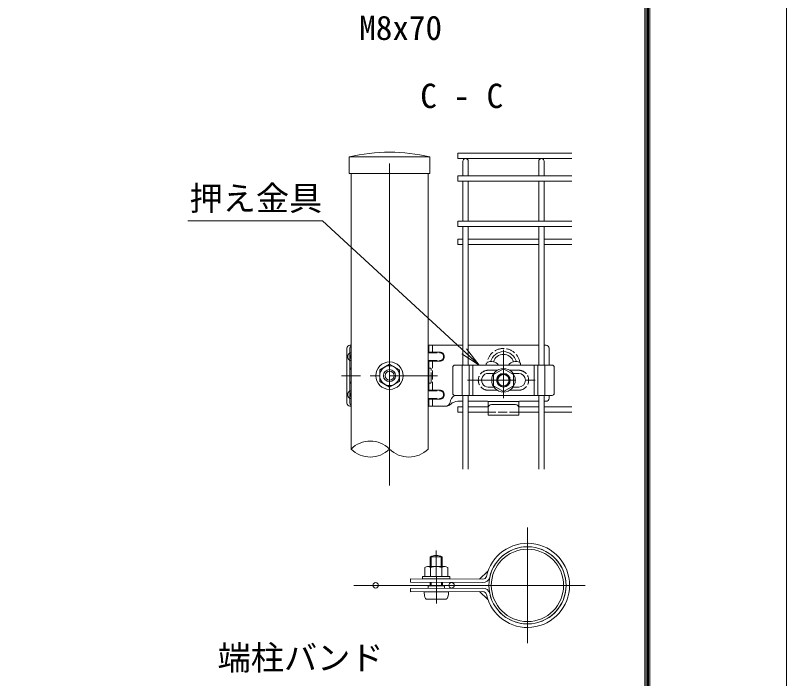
# Model space of a CAD drawing. Units: millimetres, scale not verified. Extents: x -4200 to 4200, y -2970 to 2970.
# Drawn here: x 2677 to 4200, y -684 to 625 of the extents above; entities that cross this region are included whole.
import ezdxf
from ezdxf.enums import TextEntityAlignment as Align

# ---------------------------------------------------------------- set-up
doc = ezdxf.new("R2010")
doc.units = ezdxf.units.MM
doc.header["$LTSCALE"] = 20
doc.linetypes.add('DASHED', pattern=[7.5, 6, -1.5])
doc.linetypes.add('USER1', pattern=[50.8, 31.75, -6.35, 6.35, -6.35])
for name, color, linetype, lineweight in [('0-0_D-TTL-TXT', 7, 'Continuous', 18), ('0-3_D-STR1', 1, 'Continuous', 18), ('0-4_D-BMK', 2, 'USER1', 13), ('0-5_D-STR2', 7, 'Continuous', 9), ('0-6_D-STR-DIM', 7, 'Continuous', 9), ('0-7_0', 7, 'Continuous', 9), ('0-9_D-STR3', 3, 'Continuous', 13), ('0-A_D-STR-TXT', 7, 'Continuous', 9), ('0-D_D-TTL', 7, 'Continuous', 9)]:
    doc.layers.add(name, color=color, linetype=linetype, lineweight=lineweight)
doc.styles.add('ＭＳ ゴシック', font='')
doc.styles.get('ＭＳ ゴシック').set_extended_font_data('MS Gothic')

# ---------------------------------------------------------------- blocks, each defined once
blk = doc.blocks.new('U41')
at = {"layer": '0-4_D-BMK'}
for p, q in [((0, 459.4), (0, -459.4)), ((1500, -295.8), (1500, 426)), ((632, 0), (-632, 0)), ((1027.3, -60), (1972.7, -60))]:
    blk.add_line(p, q, dxfattribs=at)
at = {"layer": '0-9_D-STR3'}
for p, q in [((-561.1, -360), (-561.1, 360)), ((-508, 400), (-522.4, 400)), ((-522.4, -360), (-522.4, 360)), ((964, 400), (508, 400)), ((508, 310), (670.1, 310)), ((517.5, 400), (517.5, 310)), ((1964, 400), (1036, 400)), ((2060, 400), (2036, 400)), ((2100, 360), (2100, 140)), ((-510.5, 260), (-510.5, 240)), ((720, 260), (720, 240)), ((0, 150), (-130, 74.9)), ((0, 150), (130, 74.9)), ((508, 190), (670.1, 190)), ((517.5, -190), (517.5, 190)), ((831, 110), (831, -230)), ((861, 140), (2139, 140)), ((954.5, 140), (954.5, -260)), ((1046, 140), (1046, -260)), ((1095, 140), (1095, -260)), ((1274, 140), (1274, 160)), ((1726, 140), (1726, 160)), ((1905, 140), (1905, -260)), ((1954, 140), (1954, -260)), ((2045.5, 140), (2045.5, -260)), ((2169, 110), (2169, -230)), ((-130, -74.9), (-130, 74.9)), ((130, -74.9), (130, 74.9)), ((517.5, 100), (508, 100)), ((510.1, -80), (510.1, 80)), ((1300, 30), (1373.8, 30)), ((1626.2, 30), (1700, 30)), ((0, -150), (-130, -74.9)), ((0, -150), (130, -74.9)), ((517.5, -100), (508, -100)), ((508, -190), (670.1, -190)), ((1300, -150), (1373.8, -150)), ((1626.2, -150), (1700, -150)), ((-510.5, -260), (-510.5, -240)), ((720, -260), (720, -240)), ((2139, -260), (861, -260)), ((2100, -260), (2100, -297.3)), ((-508, -400), (-522.4, -400)), ((508, -310), (670.1, -310)), ((752.3, -400), (508, -400)), ((517.5, -400), (517.5, -310)), ((964, -337.3), (900, -337.3)), ((1290, -337.3), (1036, -337.3)), ((1700, -340), (1300, -340)), ((1300, -416.4), (1300, -347.3)), ((1660, -380), (1340, -380)), ((1700, -416.4), (1700, -347.3)), ((1710, -337.3), (1964, -337.3)), ((2036, -337.3), (2060, -337.3)), ((1300, -416.4), (1300, -520)), ((1700, -520), (1700, -416.4)), ((1700, -520), (1300, -520))]:
    blk.add_line(p, q, dxfattribs=at)
at = {"layer": '0-9_D-STR3', "linetype": 'DASHED'}
for p, q in [((563.5, 400), (563.5, 300)), ((-549.5, 240), (-549.5, 260)), ((-509.5, 300), (-508, 300)), ((508, 300), (670.1, 300)), ((710, 260), (710, 240)), ((-509.5, 200), (-508, 200)), ((508, 200), (670.1, 200)), ((563.5, -200), (563.5, 200)), ((-521.8, -80), (-521.8, 80)), ((529.5, 100), (517.5, 100)), ((549.5, -80), (549.5, 80)), ((1300, 71.5), (1418, 71.5)), ((1582, 71.5), (1700, 71.5)), ((529.5, -100), (517.5, -100)), ((-509.5, -200), (-508, -200)), ((508, -200), (670.1, -200)), ((1300, -191.5), (1418, -191.5)), ((1582, -191.5), (1700, -191.5)), ((-549.5, -240), (-549.5, -260)), ((-509.5, -300), (-508, -300)), ((508, -300), (670.1, -300)), ((563.5, -400), (563.5, -300)), ((710, -260), (710, -240)), ((1700, -480), (1300, -480))]:
    blk.add_line(p, q, dxfattribs=at)
at = {"layer": '0-9_D-STR3'}
blk.add_lwpolyline([(1630, -135.1), (1500, -210.1), (1370, -135.1), (1370, 15.1), (1500, 90.1), (1630, 15.1)], close=True, dxfattribs=at)
for centre, radius in [((0, 0), 180), ((0, 0), 130), ((0, 0), 80), ((0, 0), 58.4), ((1500, -60), 155), ((1500, -60), 90), ((1500, -60), 80), ((1500, -60), 74)]:
    blk.add_circle(centre, radius, dxfattribs=at)
for centre, radius, start, end in [((-521.1, 360), 40, 91.79677, 180), ((-482.4, 360), 40, 129.75532, 180), ((670, 260), 50, 0, 89.86152), ((1500, 140), 176, 90, 164.83919), ((1500, 140), 176, 15.16081, 90), ((2060, 360), 40, 0, 90), ((-460.5, 260), 50, 161.64385, 180), ((-460.5, 240), 50, 180, 198.35615), ((670, 240), 50, 270.07078, 0), ((1500, 140), 140, 90, 161.88318), ((1500, 140), 140, 18.11682, 90), ((861, 110), 30, 90, 180), ((1264.9, 177.8), 20, 297.00649, 344.38101), ((1340.5, 66.5), 120, 94.96654, 117.99904), ((1340.5, 66.5), 120, 77.27818, 94.96654), ((1340.5, 66.5), 120, 37.78277, 77.27818), ((1659.5, 66.5), 120, 102.72182, 142.21723), ((1659.5, 66.5), 120, 85.03346, 102.72182), ((1659.5, 66.5), 120, 62.00096, 85.03346), ((1735.1, 177.8), 20, 195.61899, 242.99351), ((2139, 110), 30, 0, 90), ((490.1, 80), 20, 0, 26.68625), ((1300, -60), 90, 90, 270.00003), ((1330, -32), 70, 54.69388, 62.36991), ((1670, -32), 70, 117.63009, 125.30612), ((1700, -60), 90, 0, 90), ((490.1, -80), 20, 333.31375, 0), ((1700, -60), 90, 270, 0), ((670, -240), 50, 0, 89.92922), ((-460.5, -240), 50, 161.64385, 180), ((-460.5, -260), 50, 180, 198.35615), ((670, -260), 50, 270.13848, 0), ((934.3, -375), 140, 124.36399, 170.48977), ((861, -230), 30, 180, 270), ((2060, -297.3), 40, 270, 0), ((2139, -230), 30, 270, 0), ((-521.1, -360), 40, 180, 268.20323), ((-482.4, -360), 40, 180, 230.24468), ((737, -342), 60, 284.72219, 350.48981), ((737, -301.2), 100, 278.77064, 312.80129), ((900.1, -477.3), 140, 90.04538, 132.80129), ((1290, -347.3), 10, 0, 90), ((1340, -420), 40, 90, 180), ((1660, -420), 40, 0, 90), ((1710, -347.3), 10, 90, 180)]:
    blk.add_arc(centre, radius, start, end, dxfattribs=at)
at = {"layer": '0-9_D-STR3', "linetype": 'DASHED'}
for centre, radius, start, end in [((1500, 140), 218.2, 90, 171.45333), ((1500, 140), 218.2, 8.54667, 90), ((-509.5, 260), 40, 90, 180), ((-509.5, 240), 40, 180, 270), ((670, 260), 40, 0, 89.84517), ((670, 240), 40, 270.07913, 0), ((-501.8, 80), 20, 108.00357, 180), ((529.5, 80), 20, 0, 90), ((1300, -60), 131.5, 90, 270), ((1700, -60), 131.5, 270, 90), ((-501.8, -80), 20, 180, 251.99643), ((529.5, -80), 20, 270, 0), ((-509.5, -240), 40, 90, 180), ((670, -240), 40, 0, 89.92087), ((-509.5, -260), 40, 180, 270), ((670, -260), 40, 270.15483, 0)]:
    blk.add_arc(centre, radius, start, end, dxfattribs=at)
blk = doc.blocks.new('_Open')
at = {"layer": '0-7_0'}
blk.add_line((-20, 3.33), (0, 0), dxfattribs=at)
blk.add_lwpolyline([(-20, -3.33), (0, 0), (-20, 0)], dxfattribs=at)

msp = doc.modelspace()

# ---------------------------------------------------------------- linework, layer by layer
at = {"layer": '0-3_D-STR1'}
for p, q in [((3495.56, 345.72), (3335.96, 345.72)), ((3335.96, 345.72), (3335.96, 312.72)), ((3495.56, 312.72), (3495.56, 345.72)), ((3495.56, 312.72), (3335.96, 312.72)), ((3339.56, 312.72), (3339.56, -231.18)), ((3491.96, -231.18), (3491.96, 312.72))]:
    msp.add_line(p, q, dxfattribs=at)
for radius in [76.2, 71.4]:
    msp.add_circle((3688.14, -500.16), radius, dxfattribs=at)
msp.add_arc((3415.76, -3.56), 358.28, 77.13052, 102.86948, dxfattribs=at)
at = {"layer": '0-4_D-BMK'}
for p, q in [((3415.76, -302.86), (3415.76, 381.72)), ((3688.14, -385.86), (3688.14, -614.46)), ((3508.25, -535.95), (3507.74, -431.48)), ((3345.24, -500.16), (3802.44, -500.16))]:
    msp.add_line(p, q, dxfattribs=at)
at = {"layer": '0-5_D-STR2'}
for p, q in [((3775.76, 352.82), (3550.76, 352.82)), ((3550.76, 352.82), (3550.76, 342.02)), ((3775.76, 342.02), (3550.76, 342.02)), ((3560.36, 308.12), (3560.36, 336.62)), ((3571.16, 308.12), (3571.16, 336.62)), ((3710.36, 308.12), (3710.36, 336.62)), ((3721.16, 308.12), (3721.16, 336.62)), ((3775.76, 308.12), (3550.76, 308.12)), ((3550.76, 308.12), (3550.76, 297.32)), ((3775.76, 297.32), (3550.76, 297.32)), ((3560.36, 218.72), (3560.36, 297.32)), ((3571.16, 218.72), (3571.16, 297.32)), ((3710.36, 218.72), (3710.36, 297.32)), ((3721.16, 218.72), (3721.16, 297.32)), ((3775.76, 218.72), (3550.76, 218.72)), ((3550.76, 218.72), (3550.76, 207.92)), ((3775.76, 207.92), (3550.76, 207.92)), ((3560.36, -65.28), (3560.36, 207.92)), ((3571.16, -65.28), (3571.16, 207.92)), ((3710.36, -65.28), (3710.36, 207.92)), ((3721.16, -65.28), (3721.16, 207.92)), ((3560.36, 183.15), (3550.76, 183.15)), ((3550.76, 183.15), (3550.76, 172.35)), ((3710.36, 183.15), (3571.16, 183.15)), ((3775.76, 183.15), (3721.16, 183.15)), ((3560.36, 172.35), (3550.76, 172.35)), ((3710.36, 172.35), (3571.16, 172.35)), ((3775.76, 172.35), (3721.16, 172.35)), ((3560.36, -270.88), (3560.36, -125.28)), ((3571.16, -270.88), (3571.16, -125.28)), ((3710.36, -270.88), (3710.36, -125.28)), ((3721.16, -270.88), (3721.16, -125.28)), ((3550.76, -147.58), (3560.36, -147.58)), ((3550.76, -147.58), (3550.76, -158.38)), ((3571.16, -147.58), (3611, -147.58)), ((3670.51, -147.58), (3710.36, -147.58)), ((3721.16, -147.58), (3775.76, -147.58)), ((3550.76, -158.38), (3560.36, -158.38)), ((3571.16, -158.38), (3610.76, -158.38)), ((3670.76, -158.38), (3710.36, -158.38)), ((3721.16, -158.38), (3775.76, -158.38))]:
    msp.add_line(p, q, dxfattribs=at)
for centre in [(3388.14, -500.16), (3538.14, -500.16)]:
    msp.add_circle(centre, 5.4, dxfattribs=at)
for centre in [(3565.76, 336.62), (3715.76, 336.62)]:
    msp.add_arc(centre, 5.4, 0, 180, dxfattribs=at)
at = {"layer": '0-6_D-STR-DIM'}
for centre, start, end in [((3377.66, -269.52), 45.18146, 134.81854), ((3377.66, -192.83), 225.18146, 314.81854), ((3453.86, -192.83), 225.18146, 314.81854)]:
    msp.add_arc(centre, 54.05, start, end, dxfattribs=at)
at = {"layer": '0-9_D-STR3'}
for p, q in [((3519.8, -443.85), (3495.8, -443.97)), ((3495.87, -463.11), (3495.8, -443.97)), ((3497.91, -463.11), (3497.83, -442.99)), ((3517.84, -463.11), (3517.77, -442.89)), ((3519.87, -463.11), (3519.8, -443.85)), ((3485.51, -482.61), (3485.51, -465.21)), ((3490.68, -463.11), (3525.31, -463.11)), ((3496.76, -482.61), (3496.76, -465.21)), ((3519.26, -482.61), (3519.26, -465.21)), ((3530.51, -482.61), (3530.51, -465.21)), ((3609.92, -472.1), (3593.28, -487.82)), ((3457.14, -487.17), (3457.14, -494.07)), ((3600.18, -487.86), (3457.17, -487.17)), ((3481.01, -482.61), (3481.01, -487.41)), ((3481.01, -487.41), (3535.01, -487.41)), ((3485.51, -482.61), (3530.51, -482.61)), ((3600.14, -494.76), (3457.14, -494.07)), ((3524.03, -500.83), (3492.12, -500.99)), ((3492.12, -500.99), (3492.15, -506.09)), ((3496.08, -500.97), (3496.05, -494.25)), ((3498.11, -500.96), (3498.08, -494.26)), ((3518.05, -500.86), (3518.02, -494.36)), ((3520.08, -500.85), (3520.05, -494.37)), ((3524.03, -500.83), (3524.06, -505.93)), ((3600.14, -505.56), (3457.14, -506.25)), ((3457.14, -513.15), (3457.14, -506.25)), ((3600.18, -512.46), (3457.17, -513.15)), ((3532.14, -512.79), (3484.14, -513.02)), ((3609.92, -528.22), (3593.28, -512.5)), ((3527.71, -527.21), (3488.71, -527.4))]:
    msp.add_line(p, q, dxfattribs=at)
msp.add_lwpolyline([(3481.01, -482.61), (3535.01, -482.61), (3535.01, -487.41)], dxfattribs=at)
for centre, radius, start, end in [((3688.14, -500.16), 83.1, 192.31982, 167.68018), ((3688.14, -500.16), 76.2, 192.31982, 167.68018), ((3507.91, -466.41), 25.5, 62.20431, 118.34928), ((3491.14, -471.65), 8.55, 48.83491, 131.16509), ((3508.01, -494.3), 31.18, 68.85295, 111.14705), ((3524.89, -471.65), 8.55, 48.86505, 131.13495), ((3600.21, -480.96), 13.8, 269.72321, 347.68018), ((3600.21, -480.96), 6.9, 269.72321, 347.68018), ((3600.21, -519.36), 13.8, 12.31982, 90.27679), ((3600.21, -519.36), 6.9, 12.31982, 90.27679)]:
    msp.add_arc(centre, radius, start, end, dxfattribs=at)
for centre, start_param, end_param in [((3488.64, -513), 1.5707963, 3.1415927), ((3527.64, -512.81), 3.1415927, 4.712389)]:
    msp.add_ellipse(centre, major_axis=(-0.07, 14.4), ratio=0.3125, start_param=start_param, end_param=end_param, dxfattribs=at)
at = {"layer": '0-A_D-STR-TXT'}
msp.add_lwpolyline([(3017.27, 219.37), (3282.94, 219.37), (3591.13, -63.92)], dxfattribs=at)
at = {"layer": '0-D_D-TTL', "color": 2, "lineweight": 18}
msp.add_lwpolyline([(-4200, 2970), (4200, 2970), (4200, -2970), (-4200, -2970)], close=True, dxfattribs=at)
at = {"layer": '0-D_D-TTL'}
for points in [[(-3930, 2750), (3930, 2750), (3930, -2750), (-3930, -2750)], [(-3927.5, 2747.5), (3927.5, 2747.5), (3927.5, -2747.5), (-3927.5, -2747.5)], [(-3925, 2745), (3925, 2745), (3925, -2745), (-3925, -2745)], [(-3922.5, 2742.5), (3922.5, 2742.5), (3922.5, -2742.5), (-3922.5, -2742.5)], [(-3920, 2740), (3920, 2740), (3920, -2740), (-3920, -2740)]]:
    msp.add_lwpolyline(points, close=True, dxfattribs=at)

# ---------------------------------------------------------------- block references
at = {"layer": '0-6_D-STR-DIM', "xscale": 0.15, "yscale": 0.15}
msp.add_blockref('U41', (3415.76, -86.28), dxfattribs=at)
at = {"layer": '0-A_D-STR-TXT', "xscale": 2, "yscale": 2, "rotation": 317.40991}
msp.add_blockref('_Open', (3592.6, -65.28), dxfattribs=at)

# ---------------------------------------------------------------- texts
at = {"layer": '0-0_D-TTL-TXT', "style": 'ＭＳ ゴシック'}
msp.add_text('C - C', height=48.09, dxfattribs=at).set_placement((3476.44, 427.47), align=Align.BOTTOM_LEFT)
at = {"layer": '0-A_D-STR-TXT', "style": 'ＭＳ ゴシック'}
for s, p in [('M8x70', (3355.81, 561.81)), ('押え金具', (3020.5, 225.38)), ('端柱バンド', (3075.88, -681.41))]:
    msp.add_text(s, height=48.09, dxfattribs=at).set_placement(p, align=Align.BOTTOM_LEFT)

doc.saveas('drawing.dxf')
